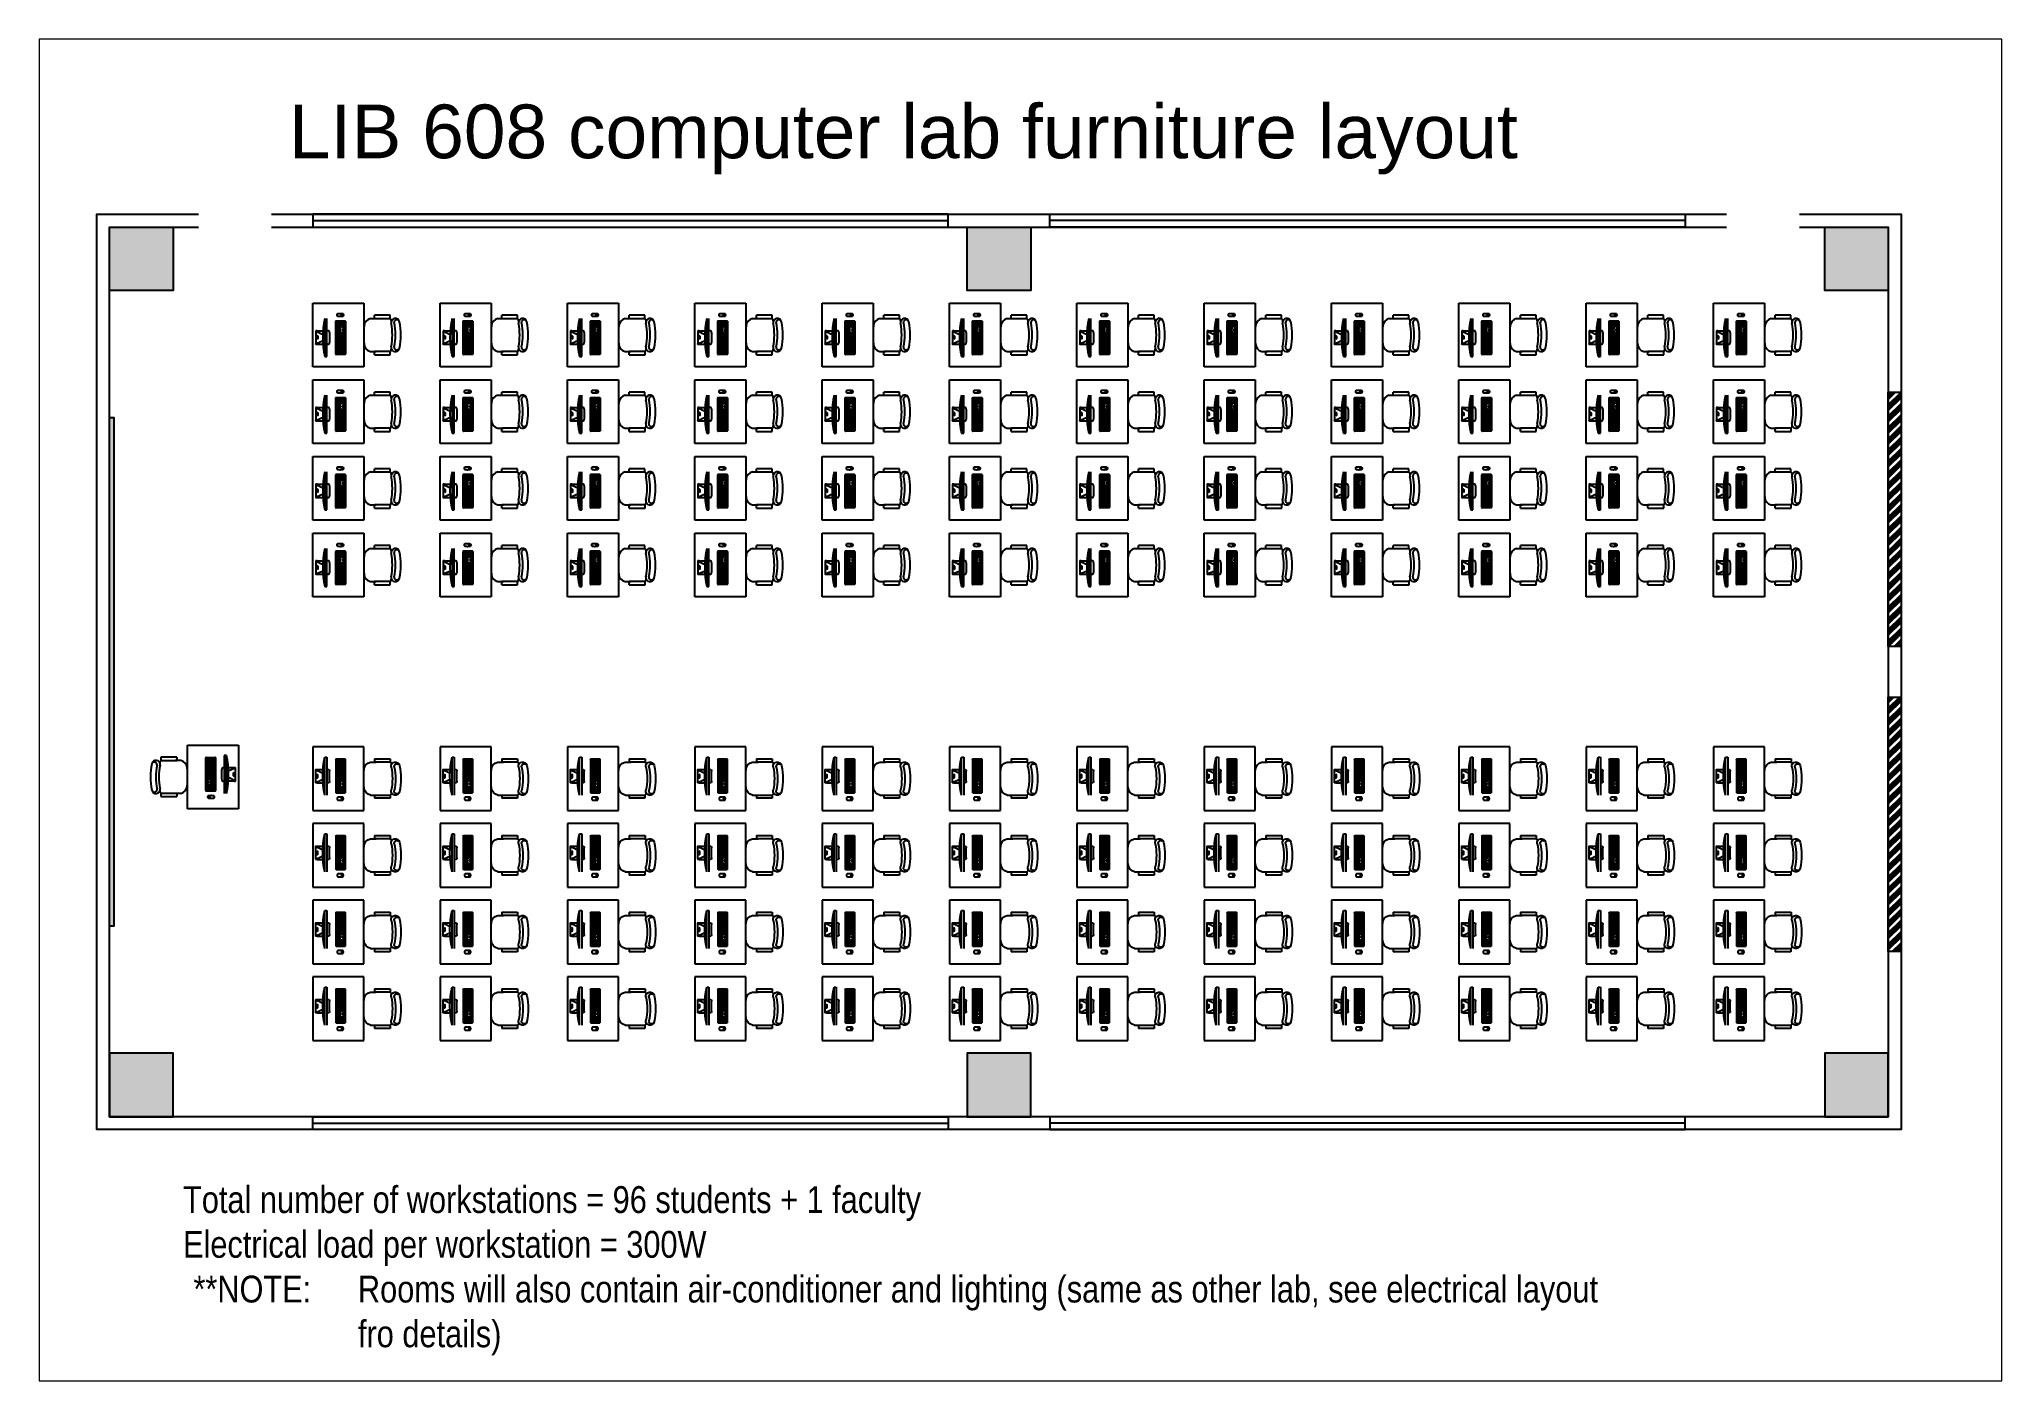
# Paper-space layout 'Layout1' of a CAD drawing. Header units: inches. Extents: x 1 to 15.7, y 0.8 to 10.8.
# The model-space entities are those that its viewports show. They can reach past a viewport. Long polylines and large blocks are cut down to what shows.
import ezdxf

# ---------------------------------------------------------------- set-up
doc = ezdxf.new("R2010")
doc.units = ezdxf.units.IN
doc.header["$MEASUREMENT"] = 0
for name, color, linetype in [('Board and projector', 165, 'Continuous'), ('Chair', 24, 'Continuous'), ('Construction line', 241, 'Continuous'), ('Overhead windows', 4, 'Continuous'), ('Pillars', 170, 'Continuous'), ('Table', 32, 'Continuous'), ('Walls', 8, 'Continuous'), ('Windows', 150, 'Continuous'), ('Workstation', 90, 'Continuous')]:
    doc.layers.add(name, color=color, linetype=linetype)
doc.layers.get('Construction line').off()
doc.styles.get("Standard").update_dxf_attribs({"font": 'arial.ttf'})
pattern_1 = [(0, (0, 0), (0, 8.25), [6, -2.25]), (90, (0, 0), (-8.25, 5e-16), [6, -2.25])]

# ---------------------------------------------------------------- blocks, each defined once
blk = doc.blocks.new('overhead window')
at = {"layer": 'Overhead windows'}
blk.add_line((0, -3), (300, -3), dxfattribs=at)
blk.add_lwpolyline([(0, -6), (300, -6), (300, 0), (0, 0)], close=True, dxfattribs=at)
blk = doc.blocks.new('Logo_Apple')
at = {"color": 0}
blk.add_lwpolyline([(1573, 1035, 0.609325736), (1668, -514, -0.131589706), (1143, -1402, -0.152531514), (846, -1554, -0.11925124), (661, -1541, -0.032412544), (435, -1453, 0.124437487), (138, -1397, 0.099538745), (-239, -1497, -0.087420456), (-451, -1559, -0.191628989), (-757, -1474, -0.078877203), (-1001, -1219, -0.162730574), (-1527, 270, -0.299173218), (-917, 1328, -0.218431407), (-209, 1340, 0.017595362), (9, 1258, 0.163655453), (191, 1258, 0.014853983), (341, 1313, -0.036265448), (651, 1413, -0.110441402), (932, 1418, -0.020655935), (1113, 1373, -0.145422969), (1502, 1122, -0.015393618), (1573, 1035)], format="xyb", dxfattribs=at)
blk.add_lwpolyline([(859, 2376, 0.402829677), (71, 1469, 0.402889466)], format="xyb", close=True, dxfattribs=at)
blk = doc.blocks.new('Desk')
at = {"layer": 'Chair'}
for p, q in [((7.18, -27.14), (7.18, -29.83)), ((22.84, -27.2), (22.84, -29.85)), ((5.71, -29.1), (5.71, -36.56)), ((5.71, -36.56), (7.18, -36.56)), ((7.18, -36.56), (7.18, -29.1)), ((22.84, -29.11), (22.84, -36.54)), ((22.84, -36.54), (24.31, -36.54)), ((24.31, -36.54), (24.31, -29.08))]:
    blk.add_line(p, q, dxfattribs=at)
at = {"layer": 'Chair', "linetype": 'Continuous'}
for p, q in [((5.71, -29.1), (7.18, -29.1)), ((22.83, -29.08), (24.31, -29.08))]:
    blk.add_line(p, q, dxfattribs=at)
for centre, radius, start, end in [((11.03, -28.11), 3.97, 94.0766, 165.83344), ((15, -83.84), 59.84, 85.9234, 94.0766), ((18.97, -28.11), 3.97, 13.25658, 85.9234), ((9.14, -38.94), 1.99, 80.24779, 260.10116), ((15.66, -4.78), 32.79, 259.12864, 268.84333), ((14.34, -4.78), 32.79, 271.15667, 280.87136), ((20.86, -38.94), 1.99, 279.89884, 99.75221), ((9.3, -39.68), 1.3, 85.08724, 250.32125), ((15, -11.5), 30.04, 258.08993, 281.91007), ((15.13, -11.46), 27.53, 258.01124, 281.98876), ((20.95, -39.65), 1.26, 274.91276, 94.91276)]:
    blk.add_arc(centre, radius, start, end, dxfattribs=at)
at = {"layer": 'Chair'}
for centre, start, end in [((8.52, -35.11), 227.1618, 267.57171), ((21.5, -35.1), 270.72261, 312.8382)]:
    blk.add_arc(centre, 1.97, start, end, dxfattribs=at)
at = {"layer": 'Table'}
for p, q in [((0, 0), (30, 0)), ((0, -24), (0, 0)), ((30, 0), (30, -24)), ((30, -24), (0, -24))]:
    blk.add_line(p, q, dxfattribs=at)
at = {"layer": 'Workstation'}
for p, q in [((22.78, -5.61), (4.88, -5.61)), ((4.88, -5.61), (4.88, -6.65)), ((4.88, -6.65), (22.78, -6.65)), ((10.65, -1.99), (10.65, -4.74)), ((10.67, -6.98), (10.67, -6.65)), ((16.89, -1.33), (10.76, -1.33)), ((10.83, -1.44), (12.05, -4.1)), ((16.14, -7.88), (11.52, -7.88)), ((12.05, -4.1), (12.05, -4.65)), ((16.82, -1.44), (15.6, -4.1)), ((15.6, -4.1), (15.6, -4.65)), ((17, -1.99), (17, -4.74)), ((17, -7.02), (17, -6.65)), ((5.78, -15.17), (5.78, -10.93)), ((5.94, -11.23), (5.94, -11.01)), ((5.94, -12.08), (5.94, -11.68)), ((5.94, -12.85), (5.94, -12.45)), ((5.94, -13.63), (5.94, -13.22)), ((5.94, -14.38), (5.94, -13.97)), ((5.94, -15.1), (5.94, -14.69)), ((5.96, -10.75), (21.48, -10.75)), ((21.48, -15.35), (5.96, -15.35)), ((6.03, -10.91), (6.43, -10.91)), ((6.43, -11.32), (6.03, -11.32)), ((6.03, -11.58), (6.44, -11.58)), ((6.44, -12.17), (6.03, -12.17)), ((6.03, -12.36), (6.77, -12.36)), ((6.77, -12.95), (6.03, -12.95)), ((6.03, -13.13), (6.91, -13.13)), ((6.91, -13.72), (6.03, -13.72)), ((6.03, -13.88), (6.48, -13.88)), ((6.48, -14.47), (6.03, -14.47)), ((6.03, -14.6), (6.77, -14.6)), ((6.77, -15.19), (6.03, -15.19)), ((6.53, -11.01), (6.53, -11.23)), ((6.53, -11.68), (6.53, -12.08)), ((6.57, -13.97), (6.57, -14.38)), ((6.62, -12.08), (6.62, -11.67)), ((6.66, -14.38), (6.66, -13.97)), ((6.71, -11.58), (7.12, -11.58)), ((7.12, -12.17), (6.71, -12.17)), ((6.76, -13.88), (7.16, -13.88)), ((7.16, -14.47), (6.76, -14.47)), ((6.86, -12.45), (6.86, -12.85)), ((6.86, -14.69), (6.86, -15.1)), ((6.95, -12.85), (6.95, -12.45)), ((6.96, -15.11), (6.96, -14.7)), ((7.01, -13.22), (7.01, -13.63)), ((7.05, -12.35), (7.45, -12.35)), ((7.45, -12.95), (7.05, -12.95)), ((7.05, -14.61), (7.5, -14.61)), ((7.5, -15.2), (7.05, -15.2)), ((7.1, -13.63), (7.1, -13.22)), ((7.19, -13.13), (7.6, -13.13)), ((7.6, -13.72), (7.19, -13.72)), ((7.21, -11.67), (7.21, -12.08)), ((7.25, -13.97), (7.25, -14.38)), ((7.3, -12.07), (7.3, -11.67)), ((7.32, -11.23), (7.32, -11.01)), ((7.34, -14.38), (7.34, -13.97)), ((7.4, -11.58), (7.8, -11.58)), ((7.8, -12.17), (7.4, -12.17)), ((7.41, -10.91), (7.82, -10.91)), ((7.82, -11.32), (7.41, -11.32)), ((7.44, -13.88), (7.84, -13.88)), ((7.84, -14.47), (7.44, -14.47)), ((7.54, -12.45), (7.54, -12.85)), ((7.59, -14.7), (7.59, -15.11)), ((7.64, -12.85), (7.64, -12.45)), ((7.69, -13.22), (7.69, -13.63)), ((7.7, -15.11), (7.7, -14.7)), ((7.73, -12.35), (8.13, -12.35)), ((8.13, -12.95), (7.73, -12.95)), ((7.78, -13.63), (7.78, -13.22)), ((7.79, -14.61), (8.24, -14.61)), ((8.24, -15.2), (7.79, -15.2)), ((7.87, -13.13), (8.28, -13.13)), ((8.28, -13.72), (7.87, -13.72)), ((7.89, -11.67), (7.89, -12.07)), ((7.91, -11.01), (7.91, -11.23)), ((7.94, -13.97), (7.94, -14.38)), ((7.98, -12.08), (7.98, -11.68)), ((8.02, -11.23), (8.02, -11.01)), ((8.03, -14.38), (8.03, -13.97)), ((8.08, -11.58), (8.48, -11.58)), ((8.48, -12.17), (8.08, -12.17)), ((8.11, -10.91), (8.52, -10.91)), ((8.52, -11.32), (8.11, -11.32)), ((8.12, -13.88), (8.52, -13.88)), ((8.52, -14.47), (8.12, -14.47)), ((8.23, -12.45), (8.23, -12.85)), ((8.32, -12.85), (8.32, -12.45)), ((8.33, -14.7), (8.33, -15.11)), ((8.37, -13.22), (8.37, -13.63)), ((8.41, -12.35), (8.82, -12.35)), ((8.82, -12.95), (8.41, -12.95)), ((8.42, -15.11), (8.42, -14.7)), ((8.46, -13.63), (8.46, -13.22)), ((8.51, -14.61), (12.82, -14.61)), ((12.82, -15.2), (8.51, -15.2)), ((8.55, -13.13), (8.96, -13.13)), ((8.96, -13.72), (8.55, -13.72)), ((8.57, -11.68), (8.57, -12.08)), ((8.61, -11.01), (8.61, -11.23)), ((8.62, -13.97), (8.62, -14.38)), ((8.67, -12.08), (8.67, -11.68)), ((8.71, -14.38), (8.71, -13.97)), ((8.72, -11.23), (8.72, -11.01)), ((8.76, -11.58), (9.16, -11.58)), ((9.16, -12.17), (8.76, -12.17)), ((8.8, -13.88), (9.21, -13.88)), ((9.21, -14.47), (8.8, -14.47)), ((8.81, -10.91), (9.22, -10.91)), ((9.22, -11.32), (8.81, -11.32)), ((8.91, -12.45), (8.91, -12.85)), ((9, -12.85), (9, -12.45)), ((9.05, -13.22), (9.05, -13.63)), ((9.09, -12.35), (9.5, -12.35)), ((9.5, -12.95), (9.09, -12.95)), ((9.14, -13.63), (9.14, -13.22)), ((9.23, -13.13), (9.64, -13.13)), ((9.64, -13.72), (9.23, -13.72)), ((9.26, -11.68), (9.26, -12.08)), ((9.3, -13.97), (9.3, -14.38)), ((9.31, -11.01), (9.31, -11.23)), ((9.35, -12.08), (9.35, -11.68)), ((9.39, -14.38), (9.39, -13.97)), ((9.42, -11.23), (9.42, -11.01)), ((9.44, -11.58), (9.85, -11.58)), ((9.85, -12.17), (9.44, -12.17)), ((9.48, -13.88), (9.89, -13.88)), ((9.89, -14.47), (9.48, -14.47)), ((9.51, -10.91), (9.92, -10.91)), ((9.92, -11.32), (9.51, -11.32)), ((9.59, -12.45), (9.59, -12.85)), ((9.68, -12.85), (9.68, -12.45)), ((9.73, -13.22), (9.73, -13.63)), ((9.77, -12.35), (10.18, -12.35)), ((10.18, -12.95), (9.77, -12.95)), ((9.82, -13.63), (9.82, -13.22)), ((9.92, -13.13), (10.32, -13.13)), ((10.32, -13.72), (9.92, -13.72)), ((9.94, -11.68), (9.94, -12.08)), ((9.98, -13.97), (9.98, -14.38)), ((10.01, -11.01), (10.01, -11.23)), ((10.03, -12.08), (10.03, -11.68)), ((10.07, -14.37), (10.07, -13.97)), ((10.12, -11.58), (10.53, -11.58)), ((10.53, -12.17), (10.12, -12.17)), ((10.16, -13.88), (10.57, -13.88)), ((10.57, -14.47), (10.16, -14.47)), ((10.27, -12.45), (10.27, -12.85)), ((10.36, -12.85), (10.36, -12.44)), ((10.38, -11.23), (10.38, -11.01)), ((10.41, -13.22), (10.41, -13.63)), ((10.45, -12.35), (10.86, -12.35)), ((10.86, -12.94), (10.45, -12.94)), ((10.47, -10.91), (10.88, -10.91)), ((10.88, -11.32), (10.47, -11.32)), ((10.5, -13.62), (10.5, -13.22)), ((10.6, -13.12), (11, -13.12)), ((11, -13.71), (10.6, -13.71)), ((10.62, -11.68), (10.62, -12.08)), ((10.66, -13.97), (10.66, -14.37)), ((10.71, -12.08), (10.71, -11.68)), ((10.75, -14.38), (10.75, -13.97)), ((10.8, -11.58), (11.21, -11.58)), ((11.21, -12.17), (10.8, -12.17)), ((10.84, -13.88), (11.25, -13.88)), ((11.25, -14.47), (10.84, -14.47)), ((10.95, -12.44), (10.95, -12.85)), ((10.97, -11.01), (10.97, -11.23)), ((11.04, -12.85), (11.04, -12.45)), ((11.08, -11.23), (11.08, -11.01)), ((11.1, -13.22), (11.1, -13.62)), ((11.13, -12.35), (11.54, -12.35)), ((11.54, -12.95), (11.13, -12.95)), ((11.17, -10.91), (11.58, -10.91)), ((11.58, -11.32), (11.17, -11.32)), ((11.19, -13.63), (11.19, -13.22)), ((11.28, -13.13), (11.68, -13.13)), ((11.68, -13.72), (11.28, -13.72)), ((11.3, -11.68), (11.3, -12.08)), ((11.34, -13.97), (11.34, -14.38)), ((11.39, -12.08), (11.39, -11.68)), ((11.43, -14.38), (11.43, -13.97)), ((11.48, -11.58), (11.89, -11.58)), ((11.89, -12.17), (11.48, -12.17)), ((11.52, -13.88), (11.93, -13.88)), ((11.93, -14.47), (11.52, -14.47)), ((11.63, -12.45), (11.63, -12.85)), ((11.67, -11.01), (11.67, -11.23)), ((11.72, -12.85), (11.72, -12.45)), ((11.78, -11.23), (11.78, -11.01)), ((11.78, -13.22), (11.78, -13.63)), ((11.82, -12.35), (12.22, -12.35)), ((12.22, -12.95), (11.82, -12.95)), ((11.87, -13.63), (11.87, -13.22)), ((11.88, -10.91), (12.28, -10.91)), ((12.28, -11.32), (11.88, -11.32)), ((11.96, -13.13), (12.37, -13.13)), ((12.37, -13.72), (11.96, -13.72)), ((11.98, -11.68), (11.98, -12.08)), ((12.02, -13.97), (12.02, -14.38)), ((12.07, -12.08), (12.07, -11.68)), ((12.11, -14.38), (12.11, -13.97)), ((12.16, -11.58), (12.57, -11.58)), ((12.57, -12.17), (12.16, -12.17)), ((12.21, -13.88), (12.61, -13.88)), ((12.61, -14.47), (12.21, -14.47)), ((12.31, -12.45), (12.31, -12.85)), ((12.37, -11.01), (12.37, -11.23)), ((12.41, -12.85), (12.41, -12.45)), ((12.46, -13.22), (12.46, -13.63)), ((12.48, -11.23), (12.48, -11.01)), ((12.5, -12.35), (12.9, -12.35)), ((12.9, -12.95), (12.5, -12.95)), ((12.55, -13.63), (12.55, -13.22)), ((12.58, -10.91), (12.98, -10.91)), ((12.98, -11.32), (12.58, -11.32)), ((12.64, -13.13), (13.05, -13.13)), ((13.05, -13.72), (12.64, -13.72)), ((12.66, -11.68), (12.66, -12.08)), ((12.7, -13.97), (12.7, -14.38)), ((12.75, -12.08), (12.75, -11.68)), ((12.8, -14.38), (12.8, -13.97)), ((12.85, -11.58), (13.25, -11.58)), ((13.25, -12.17), (12.85, -12.17)), ((12.89, -13.88), (13.29, -13.88)), ((13.29, -14.47), (12.89, -14.47)), ((12.92, -14.7), (12.92, -15.11)), ((13, -12.45), (13, -12.85)), ((13.01, -15.11), (13.01, -14.7)), ((13.07, -11.01), (13.07, -11.23)), ((13.09, -12.85), (13.09, -12.45)), ((13.1, -14.61), (13.55, -14.61)), ((13.55, -15.2), (13.1, -15.2)), ((13.14, -13.22), (13.14, -13.63)), ((13.18, -12.35), (13.58, -12.35)), ((13.58, -12.95), (13.18, -12.95)), ((13.23, -13.63), (13.23, -13.22)), ((13.32, -13.13), (13.73, -13.13)), ((13.73, -13.72), (13.32, -13.72)), ((13.34, -11.68), (13.34, -12.08)), ((13.39, -13.97), (13.39, -14.38)), ((13.43, -12.08), (13.43, -11.68)), ((13.44, -11.23), (13.44, -11.01)), ((13.48, -14.38), (13.48, -13.97)), ((13.53, -11.58), (13.93, -11.58)), ((13.93, -12.17), (13.53, -12.17)), ((13.54, -10.91), (13.94, -10.91)), ((13.94, -11.32), (13.54, -11.32)), ((13.57, -13.88), (13.98, -13.88)), ((13.98, -14.47), (13.57, -14.47)), ((13.64, -14.7), (13.64, -15.11)), ((13.68, -12.45), (13.68, -12.85)), ((13.74, -15.11), (13.74, -14.7)), ((13.77, -12.85), (13.77, -12.45)), ((13.82, -13.22), (13.82, -13.63)), ((13.84, -14.61), (14.28, -14.61)), ((14.28, -15.2), (13.84, -15.2)), ((13.86, -12.35), (14.27, -12.35)), ((14.27, -12.95), (13.86, -12.95)), ((13.91, -13.63), (13.91, -13.22)), ((14, -13.13), (14.41, -13.13)), ((14.41, -13.72), (14, -13.72)), ((14.03, -11.01), (14.03, -11.23)), ((14.03, -11.68), (14.03, -12.08)), ((14.07, -13.97), (14.07, -14.38)), ((14.12, -12.08), (14.12, -11.68)), ((14.14, -11.23), (14.14, -11.01)), ((14.16, -13.97), (14.16, -14.38)), ((14.21, -11.58), (14.61, -11.58)), ((14.61, -12.17), (14.21, -12.17)), ((14.24, -10.91), (14.64, -10.91)), ((14.64, -11.32), (14.24, -11.32)), ((16.04, -13.88), (14.25, -13.88)), ((14.25, -14.47), (16.04, -14.47)), ((14.36, -12.45), (14.36, -12.85)), ((14.38, -14.7), (14.38, -15.11)), ((14.45, -12.85), (14.45, -12.45)), ((14.48, -15.11), (14.48, -14.7)), ((14.5, -13.22), (14.5, -13.63)), ((14.54, -12.35), (14.95, -12.35)), ((14.95, -12.95), (14.54, -12.95)), ((14.57, -14.61), (15.02, -14.61)), ((15.02, -15.2), (14.57, -15.2)), ((14.59, -13.63), (14.59, -13.22)), ((14.69, -13.13), (15.09, -13.13)), ((15.09, -13.72), (14.69, -13.72)), ((14.71, -11.68), (14.71, -12.08)), ((14.74, -11.01), (14.74, -11.23)), ((14.85, -11.23), (14.85, -11.01)), ((14.92, -12.08), (14.92, -11.68)), ((14.94, -10.91), (15.34, -10.91)), ((15.34, -11.32), (14.94, -11.32)), ((15.01, -11.58), (16.04, -11.58)), ((16.04, -12.17), (15.01, -12.17)), ((15.04, -12.45), (15.04, -12.85)), ((15.11, -14.7), (15.11, -15.11)), ((15.16, -12.85), (15.16, -12.45)), ((15.18, -13.22), (15.18, -13.63)), ((15.22, -15.1), (15.22, -14.69)), ((15.25, -12.35), (16.04, -12.35)), ((16.04, -12.95), (15.25, -12.95)), ((15.27, -13.62), (15.27, -13.22)), ((15.31, -14.6), (16.05, -14.6)), ((16.05, -15.19), (15.31, -15.19)), ((15.37, -13.12), (16.04, -13.12)), ((16.04, -13.72), (15.37, -13.72)), ((15.44, -11.01), (15.44, -11.23)), ((15.55, -11.23), (15.55, -11.01)), ((15.64, -10.91), (16.05, -10.91)), ((16.05, -11.32), (15.64, -11.32)), ((16.14, -11.01), (16.14, -11.23)), ((16.14, -11.68), (16.14, -12.08)), ((16.14, -12.45), (16.14, -12.85)), ((16.14, -13.22), (16.14, -13.62)), ((16.14, -14.38), (16.14, -13.97)), ((16.14, -14.69), (16.14, -15.1)), ((16.47, -11.23), (16.47, -11.01)), ((16.47, -12.08), (16.47, -11.67)), ((16.47, -12.85), (16.47, -12.45)), ((16.47, -15.1), (16.47, -14.69)), ((16.56, -10.91), (16.97, -10.91)), ((16.97, -11.32), (16.56, -11.32)), ((16.56, -11.58), (16.97, -11.58)), ((16.97, -12.17), (16.56, -12.17)), ((16.56, -12.35), (16.97, -12.35)), ((16.97, -12.95), (16.56, -12.95)), ((16.56, -14.6), (16.97, -14.6)), ((16.97, -15.19), (16.56, -15.19)), ((17.06, -11.01), (17.06, -11.23)), ((17.06, -11.67), (17.06, -12.08)), ((17.06, -12.45), (17.06, -12.85)), ((17.06, -14.69), (17.06, -15.1)), ((17.17, -11.23), (17.17, -11.01)), ((17.17, -12.08), (17.17, -11.67)), ((17.17, -12.85), (17.17, -12.45)), ((17.17, -14.38), (17.17, -13.98)), ((17.17, -15.1), (17.17, -14.69)), ((17.26, -10.91), (17.67, -10.91)), ((17.67, -11.32), (17.26, -11.32)), ((17.26, -11.58), (17.67, -11.58)), ((17.67, -12.17), (17.26, -12.17)), ((17.26, -12.35), (17.67, -12.35)), ((17.67, -12.95), (17.26, -12.95)), ((17.26, -13.89), (17.67, -13.89)), ((17.67, -14.48), (17.26, -14.48)), ((17.26, -14.6), (17.67, -14.6)), ((17.67, -15.19), (17.26, -15.19)), ((17.76, -11.01), (17.76, -11.23)), ((17.76, -11.67), (17.76, -12.08)), ((17.76, -12.45), (17.76, -12.85)), ((17.76, -13.98), (17.76, -14.38)), ((17.76, -14.69), (17.76, -15.1)), ((17.87, -11.23), (17.87, -11.01)), ((17.87, -12.08), (17.87, -11.67)), ((17.87, -12.85), (17.87, -12.45)), ((17.87, -15.1), (17.87, -14.69)), ((17.96, -10.91), (18.37, -10.91)), ((18.37, -11.32), (17.96, -11.32)), ((17.96, -11.58), (18.37, -11.58)), ((18.37, -12.17), (17.96, -12.17)), ((17.96, -12.35), (18.37, -12.35)), ((18.37, -12.95), (17.96, -12.95)), ((17.96, -14.6), (18.37, -14.6)), ((18.37, -15.19), (17.96, -15.19)), ((18.46, -11.01), (18.46, -11.23)), ((18.46, -11.67), (18.46, -12.08)), ((18.46, -12.45), (18.46, -12.85)), ((18.46, -14.69), (18.46, -15.1)), ((18.81, -11.23), (18.81, -11.01)), ((18.81, -12.08), (18.81, -11.67)), ((18.81, -12.85), (18.81, -12.45)), ((18.81, -13.62), (18.81, -13.22)), ((18.81, -14.38), (18.81, -13.98)), ((18.81, -15.11), (18.81, -14.71)), ((18.9, -10.91), (19.31, -10.91)), ((19.31, -11.32), (18.9, -11.32)), ((18.9, -11.58), (19.31, -11.58)), ((19.31, -12.17), (18.9, -12.17)), ((18.9, -12.35), (19.31, -12.35)), ((19.31, -12.95), (18.9, -12.95)), ((18.9, -13.12), (19.31, -13.12)), ((19.31, -13.71), (18.9, -13.71)), ((18.9, -13.89), (19.31, -13.89)), ((19.31, -14.48), (18.9, -14.48)), ((18.9, -14.61), (19.95, -14.61)), ((19.95, -15.2), (18.9, -15.2)), ((19.4, -11.01), (19.4, -11.23)), ((19.4, -11.67), (19.4, -12.08)), ((19.4, -12.45), (19.4, -12.85)), ((19.4, -13.22), (19.4, -13.62)), ((19.4, -13.98), (19.4, -14.38)), ((19.51, -11.23), (19.51, -11.01)), ((19.51, -12.08), (19.51, -11.67)), ((19.51, -12.85), (19.51, -12.45)), ((19.51, -13.62), (19.51, -13.22)), ((19.51, -14.38), (19.51, -13.98)), ((19.6, -10.91), (20.01, -10.91)), ((20.01, -11.32), (19.6, -11.32)), ((19.6, -11.58), (20.01, -11.58)), ((20.01, -12.17), (19.6, -12.17)), ((19.6, -12.35), (20.01, -12.35)), ((20.01, -12.95), (19.6, -12.95)), ((19.6, -13.12), (20.01, -13.12)), ((20.01, -13.71), (19.6, -13.71)), ((19.6, -13.89), (20.01, -13.89)), ((20.01, -14.48), (19.6, -14.48)), ((20.04, -14.71), (20.04, -15.11)), ((20.1, -11.01), (20.1, -11.23)), ((20.1, -11.67), (20.1, -12.08)), ((20.1, -12.45), (20.1, -12.85)), ((20.1, -13.22), (20.1, -13.62)), ((20.1, -13.98), (20.1, -14.38)), ((20.21, -11.23), (20.21, -11.01)), ((20.21, -12.08), (20.21, -11.67)), ((20.21, -12.85), (20.21, -12.45)), ((20.21, -13.62), (20.21, -13.22)), ((20.21, -14.38), (20.21, -13.98)), ((20.21, -15.1), (20.21, -14.69)), ((20.3, -10.91), (20.71, -10.91)), ((20.71, -11.32), (20.3, -11.32)), ((20.3, -11.58), (20.71, -11.58)), ((20.71, -12.17), (20.3, -12.17)), ((20.3, -12.35), (20.71, -12.35)), ((20.71, -12.95), (20.3, -12.95)), ((20.3, -13.12), (20.71, -13.12)), ((20.71, -13.71), (20.3, -13.71)), ((20.3, -13.89), (20.71, -13.89)), ((20.71, -14.48), (20.3, -14.48)), ((20.3, -14.6), (20.71, -14.6)), ((20.71, -15.19), (20.3, -15.19)), ((20.8, -11.01), (20.8, -11.23)), ((20.8, -11.67), (20.8, -12.08)), ((20.8, -12.45), (20.8, -12.85)), ((20.8, -13.22), (20.8, -13.62)), ((20.8, -13.98), (20.8, -14.38)), ((20.8, -14.69), (20.8, -15.1)), ((20.91, -11.23), (20.91, -11.01)), ((20.91, -12.08), (20.91, -11.67)), ((20.91, -13.62), (20.91, -12.45)), ((20.91, -15.09), (20.91, -13.98)), ((21, -10.91), (21.41, -10.91)), ((21.41, -11.32), (21, -11.32)), ((21, -11.58), (21.41, -11.58)), ((21.41, -12.17), (21, -12.17)), ((21, -12.35), (21.41, -12.35)), ((21.41, -13.71), (21, -13.71)), ((21, -13.89), (21.41, -13.89)), ((21.41, -15.18), (21, -15.18)), ((21.5, -11.01), (21.5, -11.23)), ((21.5, -11.67), (21.5, -12.08)), ((21.5, -12.45), (21.5, -13.62)), ((21.5, -13.98), (21.5, -15.09)), ((21.67, -10.93), (21.67, -15.17))]:
    blk.add_line(p, q, dxfattribs=at)
blk.add_lwpolyline([(24.75, -11.5, -0.198798), (25.12, -11.77, -0.10516), (25.14, -11.83, -0.060397), (25.15, -13.88, -0.156139), (25, -14.22, -0.13832), (24.82, -14.33, -0.081219), (24.44, -14.38, -0.081219), (24.06, -14.33, -0.13832), (23.89, -14.22, -0.156139), (23.74, -13.88, -0.060397), (23.75, -11.83, -0.10516), (23.77, -11.77, -0.198798), (24.14, -11.5, -0.111855)], format="xyb", close=True, dxfattribs=at)
for centre, radius, start, end in [((13.83, -45.12), 40.51, 77.23539, 102.76461), ((14.18, -2.04), 3.53, 170.18822, 179.11836), ((11.52, -7.02), 0.854, 177.38377, 270.10888), ((11, -1.5), 0.307, 148.03335, 169.19559), ((10.15, -1.72), 0.735, 22.44978, 31.14253), ((16.15, -7.02), 0.855, 269.89473, 3.47512), ((17.5, -1.72), 0.735, 148.85747, 157.55022), ((16.65, -1.5), 0.307, 10.80441, 31.96665), ((13.47, -2.04), 3.53, 0.88164, 9.81178), ((5.96, -10.93), 0.185, 90, 180), ((5.96, -15.17), 0.185, 180, 270), ((6.03, -11.01), 0.0923, 90, 180), ((6.03, -11.23), 0.0923, 180, 270), ((6.03, -11.68), 0.0923, 90, 180), ((6.03, -12.08), 0.0923, 180, 270), ((6.03, -12.45), 0.0923, 90, 180), ((6.03, -12.85), 0.0923, 180, 270), ((6.03, -13.22), 0.0923, 90, 179.75603), ((6.03, -13.63), 0.0923, 179.75603, 270), ((6.03, -13.97), 0.0923, 89.98439, 180), ((6.03, -14.38), 0.0923, 180, 270.01887), ((6.03, -14.69), 0.0923, 90, 180), ((6.03, -15.1), 0.0923, 180, 270), ((6.43, -11.01), 0.0923, 0, 90), ((6.43, -11.23), 0.0923, 270, 0), ((6.44, -11.68), 0.0923, 0, 90), ((6.44, -12.08), 0.0923, 270, 0), ((6.48, -13.97), 0.0923, 0, 89.98439), ((6.48, -14.38), 0.0923, 270.01887, 0), ((6.71, -11.67), 0.0923, 90, 180), ((6.71, -12.08), 0.0923, 180, 270), ((6.76, -13.97), 0.0923, 90, 180), ((6.76, -14.38), 0.0923, 180, 270), ((6.77, -12.45), 0.0923, 0, 90), ((6.77, -12.85), 0.0923, 270, 0), ((6.77, -14.69), 0.0923, 0, 90), ((6.77, -15.1), 0.0923, 270, 0), ((6.91, -13.22), 0.0923, 0, 90), ((6.91, -13.63), 0.0923, 270, 0), ((7.05, -12.45), 0.0923, 90, 180), ((7.05, -12.85), 0.0923, 180, 270), ((7.05, -14.7), 0.0923, 89.98439, 180), ((7.05, -15.11), 0.0923, 180, 270.01887), ((7.19, -13.22), 0.0923, 90, 180), ((7.19, -13.63), 0.0923, 180, 270), ((7.12, -11.67), 0.0923, 0, 90), ((7.12, -12.08), 0.0923, 270, 0), ((7.16, -13.97), 0.0923, 0, 90), ((7.16, -14.38), 0.0923, 270, 0), ((7.4, -11.67), 0.0923, 90, 180), ((7.4, -12.07), 0.0923, 180, 270), ((7.41, -11.01), 0.0923, 90, 180), ((7.41, -11.23), 0.0923, 180, 270), ((7.44, -13.97), 0.0923, 90, 180), ((7.44, -14.38), 0.0923, 180, 270), ((7.45, -12.45), 0.0923, 0, 90), ((7.45, -12.85), 0.0923, 270, 0), ((7.5, -14.7), 0.0923, 0, 89.98439), ((7.5, -15.11), 0.0923, 270.01887, 0), ((7.6, -13.22), 0.0923, 0, 90), ((7.6, -13.63), 0.0923, 270, 0), ((7.73, -12.45), 0.0923, 90, 180), ((7.73, -12.85), 0.0923, 180, 270), ((7.79, -14.7), 0.0923, 89.98439, 180), ((7.79, -15.11), 0.0923, 180, 270.01887), ((7.87, -13.22), 0.0923, 90, 180), ((7.87, -13.63), 0.0923, 180, 270), ((7.8, -11.67), 0.0923, 0, 90), ((7.8, -12.07), 0.0923, 270, 0), ((7.82, -11.01), 0.0923, 0, 90), ((7.82, -11.23), 0.0923, 270, 0), ((7.84, -13.97), 0.0923, 0, 90), ((7.84, -14.38), 0.0923, 270, 0), ((8.08, -11.68), 0.0923, 90, 180), ((8.08, -12.08), 0.0923, 180, 270), ((8.11, -11.01), 0.0923, 90, 180), ((8.11, -11.23), 0.0923, 180, 270), ((8.12, -13.97), 0.0923, 90, 180), ((8.12, -14.38), 0.0923, 180, 270), ((8.13, -12.45), 0.0923, 0, 90), ((8.13, -12.85), 0.0923, 270, 0), ((8.24, -14.7), 0.0923, 0, 89.98439), ((8.24, -15.11), 0.0923, 270.01887, 0), ((8.28, -13.22), 0.0923, 0, 90), ((8.28, -13.63), 0.0923, 270, 0), ((8.41, -12.45), 0.0923, 90, 180), ((8.41, -12.85), 0.0923, 180, 270), ((8.51, -14.7), 0.0923, 90, 180), ((8.51, -15.11), 0.0923, 180, 270), ((8.55, -13.22), 0.0923, 90, 180), ((8.55, -13.63), 0.0923, 180, 270), ((8.48, -11.68), 0.0923, 0, 90), ((8.48, -12.08), 0.0923, 270, 0), ((8.52, -11.01), 0.0923, 0, 90), ((8.52, -11.23), 0.0923, 270, 0), ((8.52, -13.97), 0.0923, 0, 90), ((8.52, -14.38), 0.0923, 270, 0), ((8.76, -11.68), 0.0923, 90, 180), ((8.76, -12.08), 0.0923, 180, 270), ((8.8, -13.97), 0.0923, 90, 180), ((8.8, -14.38), 0.0923, 180, 270), ((8.81, -11.01), 0.0923, 90, 180), ((8.81, -11.23), 0.0923, 180, 270), ((8.82, -12.45), 0.0923, 0, 90), ((8.82, -12.85), 0.0923, 270, 0), ((8.96, -13.22), 0.0923, 0, 90), ((8.96, -13.63), 0.0923, 270, 0), ((9.09, -12.45), 0.0923, 90, 180), ((9.09, -12.85), 0.0923, 180, 270), ((9.23, -13.22), 0.0923, 90, 180), ((9.23, -13.63), 0.0923, 180, 270), ((9.16, -11.68), 0.0923, 0, 90), ((9.16, -12.08), 0.0923, 270, 0), ((9.21, -13.97), 0.0923, 0, 90), ((9.21, -14.38), 0.0923, 270, 0), ((9.22, -11.01), 0.0923, 0, 90), ((9.22, -11.23), 0.0923, 270, 0), ((9.44, -11.68), 0.0923, 90, 180), ((9.44, -12.08), 0.0923, 180, 270), ((9.48, -13.97), 0.0923, 90, 180), ((9.48, -14.38), 0.0923, 180, 270), ((9.51, -11.01), 0.0923, 90, 180), ((9.51, -11.23), 0.0923, 180, 270), ((9.5, -12.45), 0.0923, 0, 90), ((9.5, -12.85), 0.0923, 270, 0), ((9.64, -13.22), 0.0923, 0, 90), ((9.64, -13.63), 0.0923, 270, 0), ((9.77, -12.45), 0.0923, 90, 180), ((9.77, -12.85), 0.0923, 180, 270), ((9.92, -13.22), 0.0923, 90, 180), ((9.92, -13.63), 0.0923, 180, 270), ((9.85, -11.68), 0.0923, 0, 90), ((9.85, -12.08), 0.0923, 270, 0), ((9.89, -13.97), 0.0923, 0, 90), ((9.89, -14.38), 0.0923, 270, 0), ((9.92, -11.01), 0.0923, 0, 90), ((9.92, -11.23), 0.0923, 270, 0), ((10.12, -11.68), 0.0923, 90, 180), ((10.12, -12.08), 0.0923, 180, 270), ((10.16, -13.97), 0.0923, 90, 180), ((10.16, -14.37), 0.0923, 180, 270), ((10.18, -12.45), 0.0923, 0, 90), ((10.18, -12.85), 0.0923, 270, 0), ((10.32, -13.22), 0.0923, 0, 90), ((10.32, -13.63), 0.0923, 270, 0), ((10.45, -12.44), 0.0923, 90, 180), ((10.45, -12.85), 0.0923, 180, 270), ((10.47, -11.01), 0.0923, 90, 180), ((10.47, -11.23), 0.0923, 180, 270), ((10.6, -13.22), 0.0923, 90, 180), ((10.6, -13.62), 0.0923, 180, 270), ((10.53, -11.68), 0.0923, 0, 90), ((10.53, -12.08), 0.0923, 270, 0), ((10.57, -13.97), 0.0923, 0, 90), ((10.57, -14.37), 0.0923, 270, 0), ((10.8, -11.68), 0.0923, 90, 180), ((10.8, -12.08), 0.0923, 180, 270), ((10.84, -13.97), 0.0923, 90, 180), ((10.84, -14.38), 0.0923, 180, 270), ((10.86, -12.44), 0.0923, 0, 90), ((10.86, -12.85), 0.0923, 270, 0), ((10.88, -11.01), 0.0923, 0, 90), ((10.88, -11.23), 0.0923, 270, 0), ((11, -13.22), 0.0923, 0, 90), ((11, -13.62), 0.0923, 270, 0), ((11.13, -12.45), 0.0923, 90, 180), ((11.13, -12.85), 0.0923, 180, 270), ((11.17, -11.01), 0.0923, 90, 180), ((11.17, -11.23), 0.0923, 180, 270), ((11.28, -13.22), 0.0923, 90, 180), ((11.28, -13.63), 0.0923, 180, 270), ((11.21, -11.68), 0.0923, 0, 90), ((11.21, -12.08), 0.0923, 270, 0), ((11.25, -13.97), 0.0923, 0, 90), ((11.25, -14.38), 0.0923, 270, 0), ((11.48, -11.68), 0.0923, 90, 180), ((11.48, -12.08), 0.0923, 180, 270), ((11.52, -13.97), 0.0923, 90, 180), ((11.52, -14.38), 0.0923, 180, 270), ((11.54, -12.45), 0.0923, 0, 90), ((11.54, -12.85), 0.0923, 270, 0), ((11.58, -11.01), 0.0923, 0, 90), ((11.58, -11.23), 0.0923, 270, 0), ((11.68, -13.22), 0.0923, 0, 90), ((11.68, -13.63), 0.0923, 270, 0), ((11.82, -12.45), 0.0923, 90, 180), ((11.82, -12.85), 0.0923, 180, 270), ((11.88, -11.01), 0.0923, 90, 180), ((11.88, -11.23), 0.0923, 180, 270), ((11.96, -13.22), 0.0923, 90, 180), ((11.96, -13.63), 0.0923, 180, 270), ((11.89, -11.68), 0.0923, 0, 90), ((11.89, -12.08), 0.0923, 270, 0), ((11.93, -13.97), 0.0923, 0, 90), ((11.93, -14.38), 0.0923, 270, 0), ((12.16, -11.68), 0.0923, 90, 180), ((12.16, -12.08), 0.0923, 180, 270), ((12.21, -13.97), 0.0923, 90, 180), ((12.21, -14.38), 0.0923, 180, 270), ((12.22, -12.45), 0.0923, 0, 90), ((12.22, -12.85), 0.0923, 270, 0), ((12.28, -11.01), 0.0923, 0, 90), ((12.28, -11.23), 0.0923, 270, 0), ((12.37, -13.22), 0.0923, 0, 90), ((12.37, -13.63), 0.0923, 270, 0), ((12.5, -12.45), 0.0923, 90, 180), ((12.5, -12.85), 0.0923, 180, 270), ((12.58, -11.01), 0.0923, 90, 180), ((12.58, -11.23), 0.0923, 180, 270), ((12.64, -13.22), 0.0923, 90, 180), ((12.64, -13.63), 0.0923, 180, 270), ((12.57, -11.68), 0.0923, 0, 90), ((12.57, -12.08), 0.0923, 270, 0), ((12.61, -13.97), 0.0923, 0, 90), ((12.61, -14.38), 0.0923, 270, 0), ((12.85, -11.68), 0.0923, 90, 180), ((12.85, -12.08), 0.0923, 180, 270), ((12.89, -13.97), 0.0923, 90, 180), ((12.89, -14.38), 0.0923, 180, 270), ((12.82, -14.7), 0.0923, 0, 90), ((12.82, -15.11), 0.0923, 270, 0), ((12.9, -12.45), 0.0923, 0, 90), ((12.9, -12.85), 0.0923, 270, 0), ((12.98, -11.01), 0.0923, 0, 90), ((12.98, -11.23), 0.0923, 270, 0), ((13.1, -14.7), 0.0923, 89.98439, 180), ((13.1, -15.11), 0.0923, 180, 270.01887), ((13.05, -13.22), 0.0923, 0, 90), ((13.05, -13.63), 0.0923, 270, 0), ((13.18, -12.45), 0.0923, 90, 180), ((13.18, -12.85), 0.0923, 180, 270), ((13.32, -13.22), 0.0923, 90, 180), ((13.32, -13.63), 0.0923, 180, 270), ((13.25, -11.68), 0.0923, 0, 90), ((13.25, -12.08), 0.0923, 270, 0), ((13.29, -13.97), 0.0923, 0, 90), ((13.29, -14.38), 0.0923, 270, 0), ((13.53, -11.68), 0.0923, 90, 180), ((13.53, -12.08), 0.0923, 180, 270), ((13.54, -11.01), 0.0923, 90, 180), ((13.54, -11.23), 0.0923, 180, 270), ((13.57, -13.97), 0.0923, 90, 180), ((13.57, -14.38), 0.0923, 180, 270), ((13.55, -14.7), 0.0923, 0, 89.98439), ((13.55, -15.11), 0.0923, 270.01887, 0), ((13.58, -12.45), 0.0923, 0, 90), ((13.58, -12.85), 0.0923, 270, 0), ((13.73, -13.22), 0.0923, 0, 90), ((13.73, -13.63), 0.0923, 270, 0), ((13.84, -14.7), 0.0923, 89.98439, 180), ((13.84, -15.11), 0.0923, 180, 270.01887), ((13.86, -12.45), 0.0923, 90, 180), ((13.86, -12.85), 0.0923, 180, 270), ((14, -13.22), 0.0923, 90, 180), ((14, -13.63), 0.0923, 180, 270), ((13.93, -11.68), 0.0923, 0, 90), ((13.93, -12.08), 0.0923, 270, 0), ((13.94, -11.01), 0.0923, 0, 90), ((13.94, -11.23), 0.0923, 270, 0), ((13.98, -13.97), 0.0923, 0, 90), ((13.98, -14.38), 0.0923, 270, 0), ((14.21, -11.68), 0.0923, 90, 180), ((14.21, -12.08), 0.0923, 180, 270), ((14.24, -11.01), 0.0923, 90, 180), ((14.24, -11.23), 0.0923, 180, 270), ((14.25, -13.97), 0.0923, 90, 180), ((14.25, -14.38), 0.0923, 180, 270), ((14.27, -12.45), 0.0923, 0, 90), ((14.27, -12.85), 0.0923, 270, 0), ((14.28, -14.7), 0.0923, 0, 89.98439), ((14.28, -15.11), 0.0923, 270.01887, 0), ((14.41, -13.22), 0.0923, 0, 90), ((14.41, -13.63), 0.0923, 270, 0), ((14.54, -12.45), 0.0923, 90, 180), ((14.54, -12.85), 0.0923, 180, 270), ((14.57, -14.7), 0.0923, 89.98439, 180), ((14.57, -15.11), 0.0923, 180, 270.01887), ((14.69, -13.22), 0.0923, 90, 180), ((14.69, -13.63), 0.0923, 180, 270), ((14.61, -11.68), 0.0923, 0, 90), ((14.61, -12.08), 0.0923, 270, 0), ((14.64, -11.01), 0.0923, 0, 90), ((14.64, -11.23), 0.0923, 270, 0), ((14.94, -11.01), 0.0923, 90, 180), ((14.94, -11.23), 0.0923, 180, 270), ((15.01, -11.68), 0.0923, 90, 180), ((15.01, -12.08), 0.0923, 180, 270), ((14.95, -12.45), 0.0923, 0, 90), ((14.95, -12.85), 0.0923, 270, 0), ((15.02, -14.7), 0.0923, 0, 89.98439), ((15.02, -15.11), 0.0923, 270.01887, 0), ((15.09, -13.22), 0.0923, 0, 90), ((15.09, -13.63), 0.0923, 270, 0), ((15.25, -12.45), 0.0923, 90, 180), ((15.25, -12.85), 0.0923, 180, 270), ((15.31, -14.69), 0.0923, 90, 180), ((15.31, -15.1), 0.0923, 180, 270), ((15.37, -13.22), 0.0923, 90, 180), ((15.37, -13.62), 0.0923, 180, 270), ((15.34, -11.01), 0.0923, 0, 90), ((15.34, -11.23), 0.0923, 270, 0), ((15.64, -11.01), 0.0923, 90, 180), ((15.64, -11.23), 0.0923, 180, 270), ((16.04, -11.68), 0.0923, 0, 90), ((16.04, -12.08), 0.0923, 270, 0), ((16.04, -12.45), 0.0923, 0, 90), ((16.04, -12.85), 0.0923, 270, 0), ((16.04, -13.22), 0.0923, 0, 90), ((16.04, -13.62), 0.0923, 270, 0), ((16.04, -13.97), 0.0923, 0, 90), ((16.04, -14.38), 0.0923, 270, 0), ((16.05, -11.01), 0.0923, 0, 90), ((16.05, -11.23), 0.0923, 270, 0), ((16.05, -14.69), 0.0923, 0, 90), ((16.05, -15.1), 0.0923, 270, 0), ((16.56, -11.01), 0.0923, 90, 180), ((16.56, -11.23), 0.0923, 180, 270), ((16.56, -11.67), 0.0923, 90, 180), ((16.56, -12.08), 0.0923, 180, 270), ((16.56, -12.45), 0.0923, 90, 180), ((16.56, -12.85), 0.0923, 180, 270), ((16.56, -14.69), 0.0923, 90, 180), ((16.56, -15.1), 0.0923, 180, 270), ((16.97, -11.01), 0.0923, 0, 90), ((16.97, -11.23), 0.0923, 270, 0), ((16.97, -11.67), 0.0923, 0, 90), ((16.97, -12.08), 0.0923, 270, 0), ((16.97, -12.45), 0.0923, 0, 90), ((16.97, -12.85), 0.0923, 270, 0), ((16.97, -14.69), 0.0923, 0, 90), ((16.97, -15.1), 0.0923, 270, 0), ((17.26, -11.01), 0.0923, 90, 180), ((17.26, -11.23), 0.0923, 180, 270), ((17.26, -11.67), 0.0923, 90, 180), ((17.26, -12.08), 0.0923, 180, 270), ((17.26, -12.45), 0.0923, 90, 180), ((17.26, -12.85), 0.0923, 180, 270), ((17.26, -13.98), 0.0923, 90, 180), ((17.26, -14.38), 0.0923, 180, 270), ((17.26, -14.69), 0.0923, 90, 180), ((17.26, -15.1), 0.0923, 180, 270), ((17.67, -11.01), 0.0923, 0, 90), ((17.67, -11.23), 0.0923, 270, 0), ((17.67, -11.67), 0.0923, 0, 90), ((17.67, -12.08), 0.0923, 270, 0), ((17.67, -12.45), 0.0923, 0, 90), ((17.67, -12.85), 0.0923, 270, 0), ((17.67, -13.98), 0.0923, 0, 90), ((17.67, -14.38), 0.0923, 270, 0), ((17.67, -14.69), 0.0923, 0, 90), ((17.67, -15.1), 0.0923, 270, 0), ((17.96, -11.01), 0.0923, 90, 180), ((17.96, -11.23), 0.0923, 180, 270), ((17.96, -11.67), 0.0923, 90, 180), ((17.96, -12.08), 0.0923, 180, 270), ((17.96, -12.45), 0.0923, 90, 180), ((17.96, -12.85), 0.0923, 180, 270), ((17.96, -14.69), 0.0923, 90, 180), ((17.96, -15.1), 0.0923, 180, 270), ((18.37, -11.01), 0.0923, 0, 90), ((18.37, -11.23), 0.0923, 270, 0), ((18.37, -11.67), 0.0923, 0, 90), ((18.37, -12.08), 0.0923, 270, 0), ((18.37, -12.45), 0.0923, 0, 90), ((18.37, -12.85), 0.0923, 270, 0), ((18.37, -14.69), 0.0923, 0, 90), ((18.37, -15.1), 0.0923, 270, 0), ((18.9, -11.01), 0.0923, 90, 180), ((18.9, -11.23), 0.0923, 180, 270), ((18.9, -11.67), 0.0923, 90, 180), ((18.9, -12.08), 0.0923, 180, 270), ((18.9, -12.45), 0.0923, 90, 180), ((18.9, -12.85), 0.0923, 180, 270), ((18.9, -13.22), 0.0923, 90, 180), ((18.9, -13.62), 0.0923, 180, 270), ((18.9, -13.98), 0.0923, 90, 180), ((18.9, -14.38), 0.0923, 180, 270), ((18.9, -14.71), 0.0923, 90, 180), ((18.9, -15.11), 0.0923, 180, 270), ((19.31, -11.01), 0.0923, 0, 90), ((19.31, -11.23), 0.0923, 270, 0), ((19.31, -11.67), 0.0923, 0, 90), ((19.31, -12.08), 0.0923, 270, 0), ((19.31, -12.45), 0.0923, 0, 90), ((19.31, -12.85), 0.0923, 270, 0), ((19.31, -13.22), 0.0923, 0, 90), ((19.31, -13.62), 0.0923, 270, 0), ((19.31, -13.98), 0.0923, 0, 90), ((19.31, -14.38), 0.0923, 270, 0), ((19.6, -11.01), 0.0923, 90, 180), ((19.6, -11.23), 0.0923, 180, 270), ((19.6, -11.67), 0.0923, 90, 180), ((19.6, -12.08), 0.0923, 180, 270), ((19.6, -12.45), 0.0923, 90, 180), ((19.6, -12.85), 0.0923, 180, 270), ((19.6, -13.22), 0.0923, 90, 180), ((19.6, -13.62), 0.0923, 180, 270), ((19.6, -13.98), 0.0923, 90, 180), ((19.6, -14.38), 0.0923, 180, 270), ((19.95, -14.71), 0.0923, 0, 90), ((19.95, -15.11), 0.0923, 270, 0), ((20.01, -11.01), 0.0923, 0, 90), ((20.01, -11.23), 0.0923, 270, 0), ((20.01, -11.67), 0.0923, 0, 90), ((20.01, -12.08), 0.0923, 270, 0), ((20.01, -12.45), 0.0923, 0, 90), ((20.01, -12.85), 0.0923, 270, 0), ((20.01, -13.22), 0.0923, 0, 90), ((20.01, -13.62), 0.0923, 270, 0), ((20.01, -13.98), 0.0923, 0, 90), ((20.01, -14.38), 0.0923, 270, 0), ((20.3, -11.01), 0.0923, 90, 180), ((20.3, -11.23), 0.0923, 180, 270), ((20.3, -11.67), 0.0923, 90, 180), ((20.3, -12.08), 0.0923, 180, 270), ((20.3, -12.45), 0.0923, 90, 180), ((20.3, -12.85), 0.0923, 180, 270), ((20.3, -13.22), 0.0923, 90, 180), ((20.3, -13.62), 0.0923, 180, 270), ((20.3, -13.98), 0.0923, 90, 180), ((20.3, -14.38), 0.0923, 180, 270), ((20.3, -14.69), 0.0923, 90, 180), ((20.3, -15.1), 0.0923, 180, 270), ((20.71, -11.01), 0.0923, 0, 90), ((20.71, -11.23), 0.0923, 270, 0), ((20.71, -11.67), 0.0923, 0, 90), ((20.71, -12.08), 0.0923, 270, 0), ((20.71, -12.45), 0.0923, 0, 90), ((20.71, -12.85), 0.0923, 270, 0), ((20.71, -13.22), 0.0923, 0, 90), ((20.71, -13.62), 0.0923, 270, 0), ((20.71, -13.98), 0.0923, 0, 90), ((20.71, -14.38), 0.0923, 270, 0), ((20.71, -14.69), 0.0923, 0, 90), ((20.71, -15.1), 0.0923, 270, 0), ((21, -11.01), 0.0923, 90, 180), ((21, -11.23), 0.0923, 180, 270), ((21, -11.67), 0.0923, 90, 180), ((21, -12.08), 0.0923, 180, 270), ((21, -12.45), 0.0923, 90, 180), ((21, -13.62), 0.0923, 180, 270), ((21, -13.98), 0.0923, 90, 180), ((21, -15.09), 0.0923, 180, 270), ((21.41, -11.01), 0.0923, 0, 90), ((21.41, -11.23), 0.0923, 270, 0), ((21.41, -11.67), 0.0923, 0, 90), ((21.41, -12.08), 0.0923, 270, 0), ((21.41, -12.45), 0.0923, 0, 90), ((21.41, -13.62), 0.0923, 270, 0), ((21.41, -13.98), 0.0923, 0, 90), ((21.41, -15.09), 0.0923, 270, 0), ((21.48, -10.93), 0.185, 0, 90), ((21.48, -15.17), 0.185, 270, 0)]:
    blk.add_arc(centre, radius, start, end, dxfattribs=at)
at = {"layer": 'Workstation', "extrusion": (0, 0, -1)}
blk.add_ellipse((10.76, -1.39), major_axis=(0.0012, 0.063), ratio=0.519555, start_param=-0.582513, end_param=0.708239, dxfattribs=at)
at = {"layer": 'Workstation'}
blk.add_ellipse((13.82, -2.04), major_axis=(-0.946, 0), ratio=0.344723, dxfattribs=at)
blk.add_ellipse((16.89, -1.39), major_axis=(-0.0012, 0.063), ratio=0.519555, start_param=-0.582513, end_param=0.708239, dxfattribs=at)
at = {"layer": 'Workstation', "xscale": 8.155285606783254e-05, "yscale": 8.155285606783254e-05, "zscale": 8.155285606783254e-05}
blk.add_blockref('Logo_Apple', (24.46, -13.63), dxfattribs=at)
blk = doc.blocks.new('Computer table with chair')
blk.add_blockref('Desk', (24.93, 23.39))
blk = doc.blocks.new('*U6')
at = {"layer": 'Construction line', "rotation": 90}
blk.add_blockref('Computer table with chair', (2.62, -39.93), dxfattribs=at)
blk = doc.blocks.new('*U7')
at = {"layer": 'Construction line', "color": 0, "linetype": 'ByBlock', "lineweight": -2, "transparency": 16777216}
for p in [(0, 108.6), (60.13, 108.6), (120.27, 108.6), (180.4, 108.6), (240.53, 108.6), (300.67, 108.6), (360.8, 108.6), (420.94, 108.6), (481.07, 108.6), (541.2, 108.6), (601.34, 108.6), (661.47, 108.6), (0, 72.4), (60.13, 72.4), (120.27, 72.4), (180.4, 72.4), (240.53, 72.4), (300.67, 72.4), (360.8, 72.4), (420.94, 72.4), (481.07, 72.4), (541.2, 72.4), (601.34, 72.4), (661.47, 72.4), (0, 36.2), (60.13, 36.2), (120.27, 36.2), (180.4, 36.2), (240.53, 36.2), (300.67, 36.2), (360.8, 36.2), (420.94, 36.2), (481.07, 36.2), (541.2, 36.2), (601.34, 36.2), (661.47, 36.2), (0, 0), (60.13, 0), (120.27, 0), (180.4, 0), (240.53, 0), (300.67, 0), (360.8, 0), (420.94, 0), (481.07, 0), (541.2, 0), (601.34, 0), (661.47, 0)]:
    blk.add_blockref('*U6', p, dxfattribs=at)
blk = doc.blocks.new('*U8')
at = {"layer": 'Construction line', "rotation": 90}
blk.add_blockref('Computer table with chair', (2.62, -39.93), dxfattribs=at)
blk = doc.blocks.new('*U9')
at = {"layer": 'Construction line', "color": 0, "linetype": 'ByBlock', "lineweight": -2, "transparency": 16777216}
for p in [(0, 108.6), (60.13, 108.6), (120.27, 108.6), (180.4, 108.6), (240.53, 108.6), (300.67, 108.6), (360.8, 108.6), (420.94, 108.6), (481.07, 108.6), (541.2, 108.6), (601.34, 108.6), (661.47, 108.6), (0, 72.4), (60.13, 72.4), (120.27, 72.4), (180.4, 72.4), (240.53, 72.4), (300.67, 72.4), (360.8, 72.4), (420.94, 72.4), (481.07, 72.4), (541.2, 72.4), (601.34, 72.4), (661.47, 72.4), (0, 36.2), (60.13, 36.2), (120.27, 36.2), (180.4, 36.2), (240.53, 36.2), (300.67, 36.2), (360.8, 36.2), (420.94, 36.2), (481.07, 36.2), (541.2, 36.2), (601.34, 36.2), (661.47, 36.2), (0, 0), (60.13, 0), (120.27, 0), (180.4, 0), (240.53, 0), (300.67, 0), (360.8, 0), (420.94, 0), (481.07, 0), (541.2, 0), (601.34, 0), (661.47, 0)]:
    blk.add_blockref('*U8', p, dxfattribs=at)

msp = doc.modelspace()

# ---------------------------------------------------------------- hatches: boundary and pattern name
at = {"layer": 'Board and projector'}
h = msp.add_hatch(color=256, dxfattribs=at)
h.dxf.hatch_style = 1
h.paths.add_polyline_path([(331.89, 697.22), (329.89, 697.22), (329.89, 457.22), (331.89, 457.22)])
at = {"layer": 'Pillars'}
h = msp.add_hatch(dxfattribs=at)
h.set_pattern_fill('ANGLE', color=256, scale=30)
h.set_pattern_definition(pattern_1)
h.paths.add_polyline_path([(359.89, 787.22), (329.89, 787.22), (329.89, 757.22), (359.89, 757.22)])
h.paths.add_polyline_path([(764.89, 787.22), (734.89, 787.22), (734.89, 757.22), (764.89, 757.22)])
h.paths.add_polyline_path([(1169.89, 787.22), (1139.89, 787.22), (1139.89, 757.22), (1169.89, 757.22)])
h = msp.add_hatch(dxfattribs=at)
h.set_pattern_fill('ANGLE', color=256, scale=30)
h.set_pattern_definition(pattern_1)
h.paths.add_polyline_path([(359.89, 367.22), (329.89, 367.22), (329.89, 397.22), (359.89, 397.22)])
h.paths.add_polyline_path([(764.89, 367.22), (734.89, 367.22), (734.89, 397.22), (764.89, 397.22)])
h.paths.add_polyline_path([(1169.89, 367.22), (1139.89, 367.22), (1139.89, 397.22), (1169.89, 397.22)])
at = {"layer": 'Windows'}
h = msp.add_hatch(dxfattribs=at)
h.set_pattern_fill('ANSI34', color=256, scale=5)
h.paths.add_polyline_path([(1175.89, 709.22), (1169.89, 709.22), (1169.89, 589.22), (1175.89, 589.22)])
h.paths.add_polyline_path([(1175.89, 565.22), (1169.89, 565.22), (1169.89, 445.22), (1175.89, 445.22)])

# ---------------------------------------------------------------- linework, layer by layer
at = {"layer": 'Board and projector'}
msp.add_lwpolyline([(329.89, 697.22), (331.89, 697.22), (331.89, 457.22), (329.89, 457.22)], close=True, dxfattribs=at)
at = {"layer": 'Pillars'}
for points in [[(329.89, 787.22), (359.89, 787.22), (359.89, 757.22), (329.89, 757.22)], [(734.89, 787.22), (764.89, 787.22), (764.89, 757.22), (734.89, 757.22)], [(1139.89, 787.22), (1169.89, 787.22), (1169.89, 757.22), (1139.89, 757.22)], [(329.89, 367.22), (359.89, 367.22), (359.89, 397.22), (329.89, 397.22)], [(734.89, 367.22), (764.89, 367.22), (764.89, 397.22), (734.89, 397.22)], [(1139.89, 367.22), (1169.89, 367.22), (1169.89, 397.22), (1139.89, 397.22)]]:
    msp.add_lwpolyline(points, close=True, dxfattribs=at)
at = {"layer": 'Walls'}
for points in [[(1127.89, 793.22), (1175.89, 793.22), (1175.89, 361.22), (323.89, 361.22), (323.89, 793.22), (371.89, 793.22)], [(406.39, 793.22), (1093.39, 793.22)], [(1127.89, 787.22), (1169.89, 787.22), (1169.89, 367.22), (329.89, 367.22), (329.89, 787.22), (371.89, 787.22)], [(406.39, 787.22), (1093.39, 787.22)]]:
    msp.add_lwpolyline(points, dxfattribs=at)
at = {"layer": 'Windows'}
for points in [[(1169.89, 709.22), (1175.89, 709.22), (1175.89, 589.22), (1169.89, 589.22)], [(1169.89, 565.22), (1175.89, 565.22), (1175.89, 445.22), (1169.89, 445.22)]]:
    msp.add_lwpolyline(points, close=True, dxfattribs=at)

# ---------------------------------------------------------------- block references
at = {"layer": 'Construction line'}
msp.add_blockref('*U7', (446.67, 627.62), dxfattribs=at)
at = {"layer": 'Construction line', "rotation": 270}
msp.add_blockref('Desk', (390.69, 542.62), dxfattribs=at)
at = {"layer": 'Construction line', "xscale": -1, "rotation": 180}
msp.add_blockref('*U9', (446.67, 526.82), dxfattribs=at)
at = {"layer": 'Overhead windows'}
msp.add_blockref('overhead window', (425.89, 793.22), dxfattribs=at)
at = {"layer": 'Overhead windows', "xscale": -1}
for p, rotation in [((1073.89, 793.22), 359.9999999999939), ((425.89, 361.22), 180)]:
    msp.add_blockref('overhead window', p, dxfattribs=dict(at, rotation=rotation))
at = {"layer": 'Overhead windows', "rotation": 180.0000000000061}
msp.add_blockref('overhead window', (1073.89, 361.22), dxfattribs=at)

psp = doc.layouts.get("Layout1")

# ---------------------------------------------------------------- texts
at = {"layer": 'Board and projector', "attachment_point": 1}
for s, width, insert, char_height in [('LIB 608 computer lab furniture layout', 11.60017, (2.911, 10.311), 0.4), ('{\\fArial Narrow|b0|i0|c0|p34;Total number of workstations = 96 students + 1 faculty\\PElectrical load per workstation = 300W\\P\\pxi-6.13233,l6.52046,t6.52046;**NOTE:^IRooms will also contain air-conditioner and lighting (same as other lab, see electrical layout fro details)}', 10.52805, (2.122, 2.25), 0.2)]:
    psp.add_mtext_dynamic_manual_height_columns(s, width=width, gutter_width=1, heights=[0], dxfattribs=dict(at, insert=insert, char_height=char_height))

# ---------------------------------------------------------------- viewports
at = {"layer": 'Board and projector'}
psp.add_viewport(center=(8.366, 5.799), size=(14.631, 9.99763), view_center_point=(760.082, 559.221), view_height=633.28126, dxfattribs=at)

doc.saveas('drawing.dxf')
